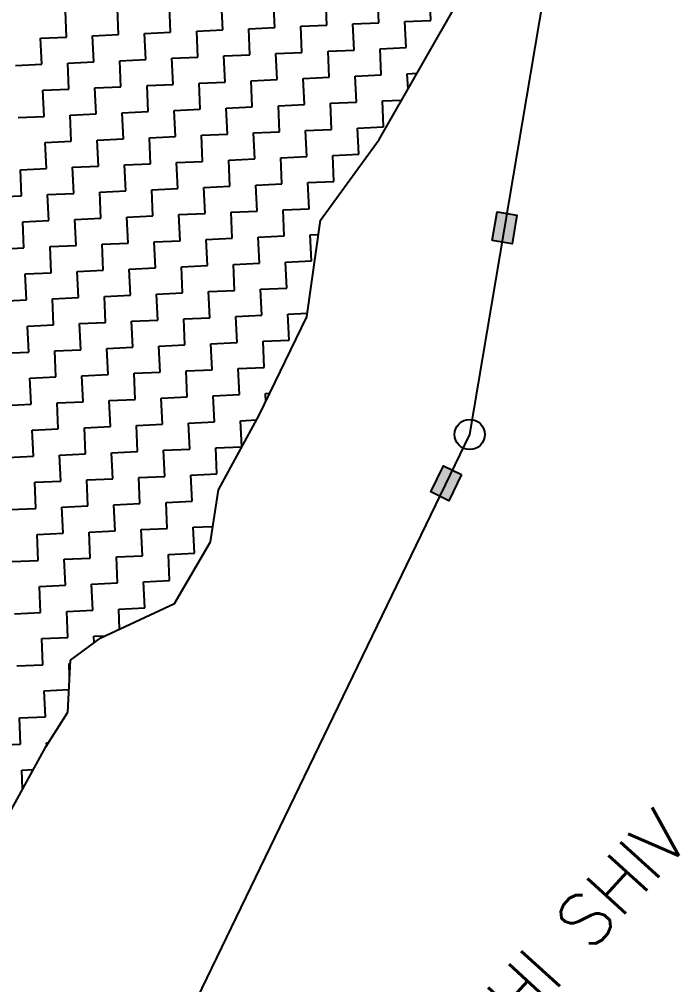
# Model space of a CAD drawing. Header units: metres. Extents: x 280741 to 282709, y 2085398 to 2088597.
# Drawn here: x 282413 to 282572, y 2086535.6 to 2086768.1 of the extents above; entities that cross this region are included whole.
import ezdxf
from ezdxf.enums import TextEntityAlignment as Align

# ---------------------------------------------------------------- set-up
doc = ezdxf.new("R2010")
doc.units = ezdxf.units.M
for name, color, linetype in [('POLY_HATCH', 12, 'Continuous'), ('TEXT_MAPOUT', 7, 'Continuous'), ('V_BOUND_LINE', 7, 'Continuous')]:
    doc.layers.add(name, color=color, linetype=linetype)
doc.styles.get("Standard").update_dxf_attribs({"font": 'simplex.shx'})

msp = doc.modelspace()

# ---------------------------------------------------------------- hatches: boundary and pattern name
for points in [[(282532.96, 2086720.94), (282528.19, 2086721.75), (282527.02, 2086714.85), (282531.79, 2086714.04)], [(282512.18, 2086654.28), (282516.54, 2086652.17), (282519.58, 2086658.47), (282515.23, 2086660.58)]]:
    msp.add_hatch(color=256).paths.add_polyline_path(points)

# ---------------------------------------------------------------- linework, layer by layer
for points in [[(282527.02, 2086714.85), (282528.19, 2086721.75), (282532.96, 2086720.94), (282531.79, 2086714.04)], [(282519.58, 2086658.47), (282516.54, 2086652.17), (282512.18, 2086654.28), (282515.23, 2086660.58)]]:
    msp.add_lwpolyline(points, close=True)
msp.add_circle((282521.56, 2086668.12), 3.64)
at = {"layer": 'POLY_HATCH'}
for p, q in [((282499.73, 2086739.18), (282525.82, 2086784.8)), ((282485.59, 2086719.77), (282499.73, 2086739.18)), ((282482.27, 2086696.47), (282485.59, 2086719.77)), ((282470.83, 2086672.8), (282482.27, 2086696.47)), ((282461.01, 2086654.83), (282470.83, 2086672.8)), ((282459.08, 2086642.23), (282461.01, 2086654.83)), ((282450.37, 2086627.44), (282459.08, 2086642.23)), ((282432.6, 2086619.12), (282450.37, 2086627.44)), ((282425.33, 2086613.79), (282432.6, 2086619.12)), ((282424.65, 2086601.24), (282425.33, 2086613.79)), ((282419.4, 2086592.87), (282424.65, 2086601.24)), ((282407.76, 2086571.95), (282419.4, 2086592.87))]:
    msp.add_line(p, q, dxfattribs=at)
at = {"layer": 'POLY_HATCH', "linetype": 'Continuous'}
for p, q in [((282512.23, 2086767.89), (282511.94, 2086774.17)), ((282462.02, 2086765.6), (282461.73, 2086771.87)), ((282474.57, 2086766.17), (282474.28, 2086772.45)), ((282487.12, 2086766.74), (282486.84, 2086773.02)), ((282499.67, 2086767.32), (282499.39, 2086773.59)), ((282424.36, 2086763.88), (282424.07, 2086770.15)), ((282436.91, 2086764.45), (282436.63, 2086770.73)), ((282449.46, 2086765.02), (282449.18, 2086771.3)), ((282493.4, 2086767.03), (282499.67, 2086767.32)), ((282493.69, 2086760.75), (282493.4, 2086767.03)), ((282505.95, 2086767.6), (282512.23, 2086767.89)), ((282506.24, 2086761.33), (282505.95, 2086767.6)), ((282443.19, 2086764.74), (282449.46, 2086765.02)), ((282443.47, 2086758.46), (282443.19, 2086764.74)), ((282455.74, 2086765.31), (282462.02, 2086765.6)), ((282456.03, 2086759.03), (282455.74, 2086765.31)), ((282468.29, 2086765.88), (282474.57, 2086766.17)), ((282468.58, 2086759.61), (282468.29, 2086765.88)), ((282480.85, 2086766.46), (282487.12, 2086766.74)), ((282481.13, 2086760.18), (282480.85, 2086766.46)), ((282418.08, 2086763.59), (282424.36, 2086763.88)), ((282418.37, 2086757.31), (282418.08, 2086763.59)), ((282430.64, 2086764.16), (282436.91, 2086764.45)), ((282430.92, 2086757.89), (282430.64, 2086764.16)), ((282474.86, 2086759.89), (282481.13, 2086760.18)), ((282475.14, 2086753.62), (282474.86, 2086759.89)), ((282487.41, 2086760.47), (282493.69, 2086760.75)), ((282487.7, 2086754.19), (282487.41, 2086760.47)), ((282499.96, 2086761.04), (282506.24, 2086761.33)), ((282500.25, 2086754.76), (282499.96, 2086761.04)), ((282512.51, 2086761.61), (282512.56, 2086761.62)), ((282512.52, 2086761.54), (282512.51, 2086761.61)), ((282424.65, 2086757.6), (282430.92, 2086757.89)), ((282424.93, 2086751.32), (282424.65, 2086757.6)), ((282437.2, 2086758.17), (282443.47, 2086758.46)), ((282437.48, 2086751.9), (282437.2, 2086758.17)), ((282449.75, 2086758.75), (282456.03, 2086759.03)), ((282450.04, 2086752.47), (282449.75, 2086758.75)), ((282462.3, 2086759.32), (282468.58, 2086759.61)), ((282462.59, 2086753.04), (282462.3, 2086759.32)), ((282412.09, 2086757.03), (282418.37, 2086757.31)), ((282456.31, 2086752.76), (282462.59, 2086753.04)), ((282468.87, 2086753.33), (282475.14, 2086753.62)), ((282469.15, 2086747.05), (282468.87, 2086753.33)), ((282481.42, 2086753.9), (282487.7, 2086754.19)), ((282481.71, 2086747.63), (282481.42, 2086753.9)), ((282493.97, 2086754.48), (282500.25, 2086754.76)), ((282494.26, 2086748.2), (282493.97, 2086754.48)), ((282506.52, 2086755.05), (282508.87, 2086755.16)), ((282506.69, 2086751.36), (282506.52, 2086755.05)), ((282418.66, 2086751.04), (282424.93, 2086751.32)), ((282418.94, 2086744.76), (282418.66, 2086751.04)), ((282431.21, 2086751.61), (282437.48, 2086751.9)), ((282431.5, 2086745.34), (282431.21, 2086751.61)), ((282443.76, 2086752.18), (282450.04, 2086752.47)), ((282444.05, 2086745.91), (282443.76, 2086752.18)), ((282456.6, 2086746.48), (282456.31, 2086752.76)), ((282487.98, 2086747.91), (282494.26, 2086748.2)), ((282500.53, 2086748.49), (282505.17, 2086748.7)), ((282500.82, 2086742.21), (282500.53, 2086748.49)), ((282437.77, 2086745.62), (282444.05, 2086745.91)), ((282450.32, 2086746.19), (282456.6, 2086746.48)), ((282450.61, 2086739.92), (282450.32, 2086746.19)), ((282462.88, 2086746.77), (282469.15, 2086747.05)), ((282463.16, 2086740.49), (282462.88, 2086746.77)), ((282475.43, 2086747.34), (282481.71, 2086747.63)), ((282475.72, 2086741.06), (282475.43, 2086747.34)), ((282488.27, 2086741.64), (282487.98, 2086747.91)), ((282412.67, 2086744.48), (282418.94, 2086744.76)), ((282425.22, 2086745.05), (282431.5, 2086745.34)), ((282425.51, 2086738.77), (282425.22, 2086745.05)), ((282438.06, 2086739.35), (282437.77, 2086745.62)), ((282481.99, 2086741.35), (282488.27, 2086741.64)), ((282482.28, 2086735.08), (282481.99, 2086741.35)), ((282494.55, 2086741.92), (282500.82, 2086742.21)), ((282494.83, 2086735.65), (282494.55, 2086741.92)), ((282431.78, 2086739.06), (282438.06, 2086739.35)), ((282432.07, 2086732.78), (282431.78, 2086739.06)), ((282444.33, 2086739.63), (282450.61, 2086739.92)), ((282444.62, 2086733.36), (282444.33, 2086739.63)), ((282456.89, 2086740.21), (282463.16, 2086740.49)), ((282457.17, 2086733.93), (282456.89, 2086740.21)), ((282469.44, 2086740.78), (282475.72, 2086741.06)), ((282469.73, 2086734.5), (282469.44, 2086740.78)), ((282419.23, 2086738.49), (282425.51, 2086738.77)), ((282419.52, 2086732.21), (282419.23, 2086738.49)), ((282463.45, 2086734.22), (282469.73, 2086734.5)), ((282476, 2086734.79), (282482.28, 2086735.08)), ((282476.29, 2086728.51), (282476, 2086734.79)), ((282488.56, 2086735.36), (282494.83, 2086735.65)), ((282488.84, 2086729.09), (282488.56, 2086735.36)), ((282413.24, 2086731.92), (282419.52, 2086732.21)), ((282413.53, 2086725.65), (282413.24, 2086731.92)), ((282425.79, 2086732.5), (282432.07, 2086732.78)), ((282426.08, 2086726.22), (282425.79, 2086732.5)), ((282438.34, 2086733.07), (282444.62, 2086733.36)), ((282438.63, 2086726.79), (282438.34, 2086733.07)), ((282450.9, 2086733.64), (282457.17, 2086733.93)), ((282451.18, 2086727.37), (282450.9, 2086733.64)), ((282463.74, 2086727.94), (282463.45, 2086734.22)), ((282444.91, 2086727.08), (282451.18, 2086727.37)), ((282457.46, 2086727.65), (282463.74, 2086727.94)), ((282457.75, 2086721.38), (282457.46, 2086727.65)), ((282470.01, 2086728.23), (282476.29, 2086728.51)), ((282470.3, 2086721.95), (282470.01, 2086728.23)), ((282482.57, 2086728.8), (282488.84, 2086729.09)), ((282482.85, 2086722.52), (282482.57, 2086728.8)), ((282407.25, 2086725.36), (282413.53, 2086725.65)), ((282419.8, 2086725.93), (282426.08, 2086726.22)), ((282420.09, 2086719.66), (282419.8, 2086725.93)), ((282432.35, 2086726.51), (282438.63, 2086726.79)), ((282432.64, 2086720.23), (282432.35, 2086726.51)), ((282445.19, 2086720.8), (282444.91, 2086727.08)), ((282438.92, 2086720.52), (282445.19, 2086720.8)), ((282439.2, 2086714.24), (282438.92, 2086720.52)), ((282451.47, 2086721.09), (282457.75, 2086721.38)), ((282451.76, 2086714.81), (282451.47, 2086721.09)), ((282464.02, 2086721.66), (282470.3, 2086721.95)), ((282464.31, 2086715.39), (282464.02, 2086721.66)), ((282476.58, 2086722.24), (282482.85, 2086722.52)), ((282476.86, 2086715.96), (282476.58, 2086722.24)), ((282413.81, 2086719.37), (282420.09, 2086719.66)), ((282414.1, 2086713.09), (282413.81, 2086719.37)), ((282426.37, 2086719.94), (282432.64, 2086720.23)), ((282426.65, 2086713.67), (282426.37, 2086719.94)), ((282470.59, 2086715.67), (282476.86, 2086715.96)), ((282470.87, 2086709.4), (282470.59, 2086715.67)), ((282483.14, 2086716.25), (282485.1, 2086716.34)), ((282483.43, 2086709.97), (282483.14, 2086716.25)), ((282420.38, 2086713.38), (282426.65, 2086713.67)), ((282420.66, 2086707.1), (282420.38, 2086713.38)), ((282432.93, 2086713.95), (282439.2, 2086714.24)), ((282433.21, 2086707.68), (282432.93, 2086713.95)), ((282445.48, 2086714.53), (282451.76, 2086714.81)), ((282445.77, 2086708.25), (282445.48, 2086714.53)), ((282458.03, 2086715.1), (282464.31, 2086715.39)), ((282458.32, 2086708.82), (282458.03, 2086715.1)), ((282407.82, 2086712.81), (282414.1, 2086713.09)), ((282452.04, 2086708.54), (282458.32, 2086708.82)), ((282464.6, 2086709.11), (282470.87, 2086709.4)), ((282464.88, 2086702.83), (282464.6, 2086709.11)), ((282477.15, 2086709.68), (282483.43, 2086709.97)), ((282477.44, 2086703.41), (282477.15, 2086709.68)), ((282414.39, 2086706.82), (282420.66, 2086707.1)), ((282414.67, 2086700.54), (282414.39, 2086706.82)), ((282426.94, 2086707.39), (282433.21, 2086707.68)), ((282427.23, 2086701.11), (282426.94, 2086707.39)), ((282439.49, 2086707.96), (282445.77, 2086708.25)), ((282439.78, 2086701.69), (282439.49, 2086707.96)), ((282452.33, 2086702.26), (282452.04, 2086708.54)), ((282433.5, 2086701.4), (282439.78, 2086701.69)), ((282446.05, 2086701.97), (282452.33, 2086702.26)), ((282446.34, 2086695.7), (282446.05, 2086701.97)), ((282458.61, 2086702.55), (282464.88, 2086702.83)), ((282458.89, 2086696.27), (282458.61, 2086702.55)), ((282471.16, 2086703.12), (282477.44, 2086703.41)), ((282471.45, 2086696.84), (282471.16, 2086703.12)), ((282408.4, 2086700.25), (282414.67, 2086700.54)), ((282420.95, 2086700.83), (282427.23, 2086701.11)), ((282421.24, 2086694.55), (282420.95, 2086700.83)), ((282433.79, 2086695.12), (282433.5, 2086701.4)), ((282477.72, 2086697.13), (282482.4, 2086697.34)), ((282478.01, 2086690.85), (282477.72, 2086697.13)), ((282427.51, 2086694.84), (282433.79, 2086695.12)), ((282427.8, 2086688.56), (282427.51, 2086694.84)), ((282440.06, 2086695.41), (282446.34, 2086695.7)), ((282440.35, 2086689.13), (282440.06, 2086695.41)), ((282452.62, 2086695.98), (282458.89, 2086696.27)), ((282452.9, 2086689.71), (282452.62, 2086695.98)), ((282465.17, 2086696.56), (282471.45, 2086696.84)), ((282465.46, 2086690.28), (282465.17, 2086696.56)), ((282414.96, 2086694.26), (282421.24, 2086694.55)), ((282415.25, 2086687.99), (282414.96, 2086694.26)), ((282459.18, 2086689.99), (282465.46, 2086690.28)), ((282471.73, 2086690.57), (282478.01, 2086690.85)), ((282472.02, 2086684.29), (282471.73, 2086690.57)), ((282408.97, 2086687.7), (282415.25, 2086687.99)), ((282421.52, 2086688.27), (282427.8, 2086688.56)), ((282421.81, 2086682), (282421.52, 2086688.27)), ((282434.07, 2086688.85), (282440.35, 2086689.13)), ((282434.36, 2086682.57), (282434.07, 2086688.85)), ((282446.63, 2086689.42), (282452.9, 2086689.71)), ((282446.91, 2086683.14), (282446.63, 2086689.42)), ((282459.47, 2086683.72), (282459.18, 2086689.99)), ((282440.64, 2086682.86), (282446.91, 2086683.14)), ((282453.19, 2086683.43), (282459.47, 2086683.72)), ((282453.48, 2086677.16), (282453.19, 2086683.43)), ((282465.74, 2086684), (282472.02, 2086684.29)), ((282466.03, 2086677.73), (282465.74, 2086684)), ((282415.53, 2086681.71), (282421.81, 2086682)), ((282415.82, 2086675.44), (282415.53, 2086681.71)), ((282428.08, 2086682.29), (282434.36, 2086682.57)), ((282428.37, 2086676.01), (282428.08, 2086682.29)), ((282440.92, 2086676.58), (282440.64, 2086682.86)), ((282434.65, 2086676.3), (282440.92, 2086676.58)), ((282434.93, 2086670.02), (282434.65, 2086676.3)), ((282447.2, 2086676.87), (282453.48, 2086677.16)), ((282447.49, 2086670.59), (282447.2, 2086676.87)), ((282459.75, 2086677.44), (282466.03, 2086677.73)), ((282460.04, 2086671.17), (282459.75, 2086677.44)), ((282472.31, 2086678.01), (282473.38, 2086678.06)), ((282472.4, 2086676.03), (282472.31, 2086678.01)), ((282409.54, 2086675.15), (282415.82, 2086675.44)), ((282422.1, 2086675.72), (282428.37, 2086676.01)), ((282422.38, 2086669.45), (282422.1, 2086675.72)), ((282466.32, 2086671.45), (282470.2, 2086671.63)), ((282466.6, 2086665.18), (282466.32, 2086671.45)), ((282416.11, 2086669.16), (282422.38, 2086669.45)), ((282416.39, 2086662.88), (282416.11, 2086669.16)), ((282428.66, 2086669.73), (282434.93, 2086670.02)), ((282428.94, 2086663.46), (282428.66, 2086669.73)), ((282441.21, 2086670.31), (282447.49, 2086670.59)), ((282441.5, 2086664.03), (282441.21, 2086670.31)), ((282453.76, 2086670.88), (282460.04, 2086671.17)), ((282454.05, 2086664.6), (282453.76, 2086670.88)), ((282447.77, 2086664.32), (282454.05, 2086664.6)), ((282460.33, 2086664.89), (282466.6, 2086665.18)), ((282460.61, 2086658.61), (282460.33, 2086664.89)), ((282410.12, 2086662.6), (282416.39, 2086662.88)), ((282422.67, 2086663.17), (282428.94, 2086663.46)), ((282422.95, 2086656.89), (282422.67, 2086663.17)), ((282435.22, 2086663.74), (282441.5, 2086664.03)), ((282435.51, 2086657.47), (282435.22, 2086663.74)), ((282448.06, 2086658.04), (282447.77, 2086664.32)), ((282441.78, 2086657.75), (282448.06, 2086658.04)), ((282442.07, 2086651.48), (282441.78, 2086657.75)), ((282454.34, 2086658.33), (282460.61, 2086658.61)), ((282454.62, 2086652.05), (282454.34, 2086658.33)), ((282416.68, 2086656.61), (282422.95, 2086656.89)), ((282416.97, 2086650.33), (282416.68, 2086656.61)), ((282429.23, 2086657.18), (282435.51, 2086657.47)), ((282429.52, 2086650.9), (282429.23, 2086657.18)), ((282423.24, 2086650.62), (282429.52, 2086650.9)), ((282423.53, 2086644.34), (282423.24, 2086650.62)), ((282435.79, 2086651.19), (282442.07, 2086651.48)), ((282436.08, 2086644.91), (282435.79, 2086651.19)), ((282448.35, 2086651.76), (282454.62, 2086652.05)), ((282448.63, 2086645.49), (282448.35, 2086651.76)), ((282410.69, 2086650.04), (282416.97, 2086650.33)), ((282454.91, 2086645.77), (282459.66, 2086645.99)), ((282417.25, 2086644.05), (282423.53, 2086644.34)), ((282417.54, 2086637.78), (282417.25, 2086644.05)), ((282429.8, 2086644.63), (282436.08, 2086644.91)), ((282430.09, 2086638.35), (282429.8, 2086644.63)), ((282442.36, 2086645.2), (282448.63, 2086645.49)), ((282442.64, 2086638.92), (282442.36, 2086645.2)), ((282455.2, 2086639.5), (282454.91, 2086645.77)), ((282436.37, 2086638.64), (282442.64, 2086638.92)), ((282448.92, 2086639.21), (282455.2, 2086639.5)), ((282449.21, 2086632.93), (282448.92, 2086639.21)), ((282411.26, 2086637.49), (282417.54, 2086637.78)), ((282423.81, 2086638.06), (282430.09, 2086638.35)), ((282424.1, 2086631.79), (282423.81, 2086638.06)), ((282436.65, 2086632.36), (282436.37, 2086638.64)), ((282430.38, 2086632.07), (282436.65, 2086632.36)), ((282430.66, 2086625.8), (282430.38, 2086632.07)), ((282442.93, 2086632.65), (282449.21, 2086632.93)), ((282443.22, 2086626.37), (282442.93, 2086632.65)), ((282417.82, 2086631.5), (282424.1, 2086631.79)), ((282418.11, 2086625.22), (282417.82, 2086631.5)), ((282411.84, 2086624.94), (282418.11, 2086625.22)), ((282424.39, 2086625.51), (282430.66, 2086625.8)), ((282424.67, 2086619.24), (282424.39, 2086625.51)), ((282436.94, 2086626.08), (282443.22, 2086626.37)), ((282437.16, 2086621.26), (282436.94, 2086626.08)), ((282418.4, 2086618.95), (282424.67, 2086619.24)), ((282418.68, 2086612.67), (282418.4, 2086618.95)), ((282430.95, 2086619.52), (282433.72, 2086619.65)), ((282431.02, 2086617.97), (282430.95, 2086619.52)), ((282412.41, 2086612.39), (282418.68, 2086612.67)), ((282424.96, 2086612.96), (282425.28, 2086612.97)), ((282425.11, 2086609.74), (282424.96, 2086612.96)), ((282418.97, 2086606.4), (282424.94, 2086606.67)), ((282419.26, 2086600.12), (282418.97, 2086606.4)), ((282412.98, 2086599.83), (282419.26, 2086600.12)), ((282413.27, 2086593.56), (282412.98, 2086599.83)), ((282406.99, 2086593.27), (282413.27, 2086593.56)), ((282419.54, 2086593.84), (282420.02, 2086593.87)), ((282419.58, 2086593.16), (282419.54, 2086593.84)), ((282413.55, 2086587.28), (282416.36, 2086587.41)), ((282413.76, 2086582.74), (282413.55, 2086587.28))]:
    msp.add_line(p, q, dxfattribs=at)
at = {"layer": 'V_BOUND_LINE'}
for p, q in [((282521.56, 2086668.12), (282544.08, 2086801.15)), ((282444.8, 2086509.4), (282521.56, 2086668.12))]:
    msp.add_line(p, q, dxfattribs=at)

# ---------------------------------------------------------------- texts
at = {"layer": 'TEXT_MAPOUT'}
msp.add_text('MAUJE CHANJE CHI SHIV', height=12.5657, rotation=47.5978, dxfattribs=at).set_placement((282505.5, 2086493.84), align=Align.CENTER)

doc.saveas('drawing.dxf')
